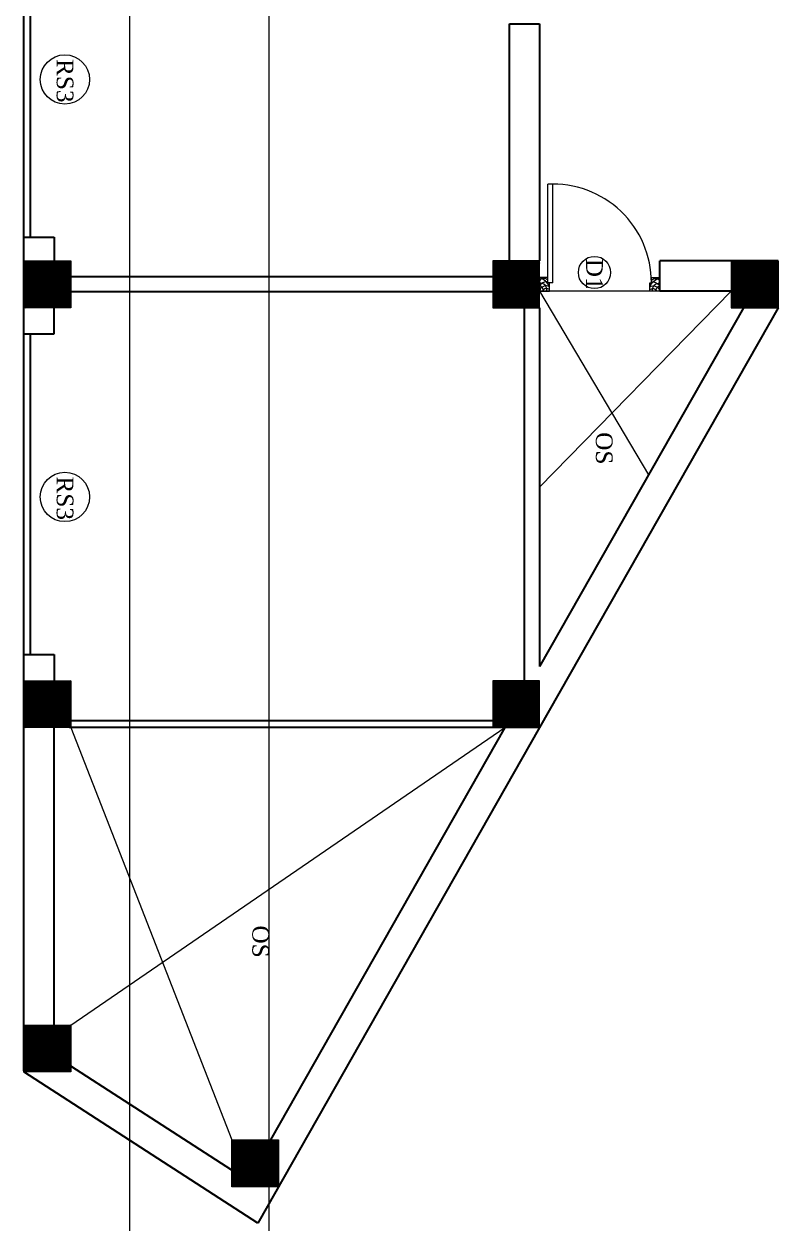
# Model space of a CAD drawing. Header units: inches. Extents: x 4069 to 291496, y -47643 to 12535.
# Drawn here: x 145480.4 to 145706.1, y -21254.3 to -20895.6 of the extents above; entities that cross this region are included whole.
import ezdxf

# ---------------------------------------------------------------- set-up
doc = ezdxf.new("R2010")
doc.units = ezdxf.units.IN
doc.header["$LTSCALE"] = 5
doc.header["$MEASUREMENT"] = 0
doc.layers.add('A-WALL', color=7, linetype='Continuous', lineweight=9)
doc.layers.add('DOOR', color=62, linetype='Continuous', lineweight=0)
doc.layers.add('TEXT', color=6, linetype='Continuous')
doc.layers.add('WALL', color=7, linetype='Continuous')
doc.styles.add('ordinary', font='times.ttf')

# ---------------------------------------------------------------- blocks, each defined once
blk = doc.blocks.new('A$C27B36B59')
at = {"layer": 'DOOR'}
for p, q in [((0, 4), (0, 0)), ((2.5, 4), (0, 4)), ((2.5, 2.5), (2.5, 4)), ((0, 0), (3, 0)), ((3, 2.5), (2.5, 2.5)), ((3, 0), (3, 2.5))]:
    blk.add_line(p, q, dxfattribs=at)
for centre, radius, start, end in [((-1.4, -0.54), 4.75, 22.1411, 72.838), ((1.34, 2.09), 1.64, 45.138, 144.8948), ((2.21, 0.3), 2.49, 83.3149, 152.658), ((0.13, 0.37), 2.05, 349.4875, 93.6805), ((1.96, -0.47), 2.01, 58.7447, 166.495), ((-0.06, 0.32), 1.13, 343.542, 86.947), ((2.08, -0.4), 1.17, 38.2816, 160.1519)]:
    blk.add_arc(centre, radius, start, end, dxfattribs=at)
blk = doc.blocks.new('D2')
at = {"layer": 'DOOR'}
for p, q in [((74473.95, 24047.59), (74473.95, 24018.09)), ((74473.95, 24047.59), (74475.45, 24047.59)), ((74475.45, 24047.59), (74475.45, 24018.13))]:
    blk.add_line(p, q, dxfattribs=at)
blk.add_arc((74473.95, 24047.59), 29.5, 180, 272.9146, dxfattribs=at)
at = {"layer": 'DOOR', "xscale": -1, "rotation": 180}
blk.add_blockref('A$C27B36B59', (74441.95, 24050.09), dxfattribs=at)
at = {"layer": 'DOOR', "rotation": 180}
blk.add_blockref('A$C27B36B59', (74477.95, 24050.09), dxfattribs=at)

msp = doc.modelspace()

# ---------------------------------------------------------------- hatches: boundary and pattern name
at = {"layer": 'A-WALL', "ltscale": 5}
h = msp.add_hatch(dxfattribs=at)
h.set_pattern_fill('ANSI31', color=256, angle=270)
h.set_pattern_definition([(315, (143990.69162, 3565.2171), (0.08838834765, 0.08838834765), [])])
h.paths.add_polyline_path([(145494.41276, -20966.48203), (145480.41276, -20966.48203), (145480.41276, -20980.48203), (145494.41276, -20980.48203)])
h = msp.add_hatch(dxfattribs=at)
h.set_pattern_fill('ANSI31', color=256, angle=270)
h.set_pattern_definition([(315, (143981.97395, 3455.59599), (0.08838834765, 0.08838834765), [])])
h.paths.add_polyline_path([(145620.69509, -20966.48203), (145620.69509, -20980.48203), (145634.69509, -20980.48203), (145634.69509, -20966.48203)])
h = msp.add_hatch(dxfattribs=at)
h.set_pattern_fill('ANSI31', color=256, angle=270)
h.set_pattern_definition([(315, (144053.35734, 3455.59599), (0.08838834765, 0.08838834765), [])])
h.paths.add_polyline_path([(145692.07848, -20966.48203), (145692.07848, -20980.48203), (145706.07848, -20980.48203), (145706.07848, -20966.48203)])
h = msp.add_hatch(dxfattribs=at)
h.set_pattern_fill('ANSI31', color=256, angle=270)
h.set_pattern_definition([(315, (143990.69162, 3439.65031), (0.08838834765, 0.08838834765), [])])
h.paths.add_polyline_path([(145494.41276, -21092.04882), (145480.41276, -21092.04882), (145480.41276, -21106.04882), (145494.41276, -21106.04882)])
h = msp.add_hatch(dxfattribs=at)
h.set_pattern_fill('ANSI31', color=256, angle=270)
h.set_pattern_definition([(315, (143981.97395, 3439.65031), (0.08838834765, 0.08838834765), [])])
h.paths.add_polyline_path([(145620.69509, -21106.04882), (145634.69509, -21106.04882), (145634.69509, -21092.04882), (145620.69509, -21092.04882)])
h = msp.add_hatch(dxfattribs=at)
h.set_pattern_fill('ANSI31', color=256, angle=270)
h.set_pattern_definition([(315, (143990.69162, 3336.64104), (0.08838834765, 0.08838834765), [])])
h.paths.add_polyline_path([(145494.41276, -21195.05809), (145480.41276, -21195.05809), (145480.41276, -21209.05809), (145494.41276, -21209.05809)])
h = msp.add_hatch(dxfattribs=at)
h.set_pattern_fill('ANSI31', color=256, angle=270)
h.set_pattern_definition([(315, (144052.87109, 3302.26367), (0.08838834765, 0.08838834765), [])])
h.paths.add_polyline_path([(145556.59223, -21229.43547), (145542.59223, -21229.43547), (145542.59223, -21243.43547), (145556.59223, -21243.43547)])

# ---------------------------------------------------------------- linework, layer by layer
at = {"layer": 'A-WALL', "lineweight": 30}
for p, q in [((145480.41276, -21208.735), (145480.41276, -20841.93938)), ((145482.41276, -20959.3766), (145482.41276, -20863.3766)), ((145625.69509, -20966.48203), (145625.69509, -20895.59577)), ((145625.69509, -20895.59577), (145634.69509, -20895.59577)), ((145634.69509, -20895.59577), (145634.69509, -20966.48203)), ((145480.41276, -20959.3766), (145489.41276, -20959.3766)), ((145489.41276, -20959.3766), (145489.41276, -20966.48203)), ((145706.07848, -20966.48203), (145670.69509, -20966.48203)), ((145670.69509, -20975.48203), (145670.69509, -20966.48203)), ((145706.07848, -20980.48203), (145706.07848, -20966.48203)), ((145620.69509, -20971.23203), (145494.41276, -20971.23203)), ((145620.69509, -20975.73203), (145494.41276, -20975.73203)), ((145692.07848, -20975.48203), (145670.69509, -20975.48203)), ((145489.41276, -20988.26543), (145489.41276, -20980.48203)), ((145630.19509, -21092.04882), (145630.19509, -20980.48203)), ((145706.07848, -20980.48203), (145634.69509, -21106.04882)), ((145695.72582, -20980.48203), (145634.69509, -21087.838)), ((145634.69509, -20980.48203), (145634.69509, -21087.838)), ((145480.41276, -20988.26543), (145489.41276, -20988.26543)), ((145482.41276, -21084.26543), (145482.41276, -20988.26543)), ((145480.41276, -21084.26543), (145489.41276, -21084.26543)), ((145489.41276, -21084.26543), (145489.41276, -21092.04882)), ((145620.69509, -21104.04882), (145493.91276, -21104.04882)), ((145489.41276, -21195.05809), (145489.41276, -21106.04882)), ((145620.69509, -21106.04882), (145493.91276, -21106.04882)), ((145634.69509, -21106.04882), (145550.41887, -21254.29471)), ((145624.34243, -21106.04882), (145554.19842, -21229.43547)), ((145550.41887, -21254.29471), (145480.41276, -21209.05809)), ((145542.59223, -21238.5218), (145494.41276, -21207.38914))]:
    msp.add_line(p, q, dxfattribs=at)
at = {"layer": 'A-WALL', "ltscale": 5}
for p, q in [((145670.69509, -20975.48203), (145634.69509, -20975.48203)), ((145634.69509, -20975.48203), (145667.33052, -21030.43073)), ((145692.07848, -20975.48203), (145634.69509, -21034.16002)), ((145482.41276, -21084.26543), (145482.41276, -20988.26543)), ((145494.41276, -21195.05809), (145624.34243, -21106.04882)), ((145494.41276, -21106.04882), (145542.59223, -21229.43547))]:
    msp.add_line(p, q, dxfattribs=at)
for p in [(145512.0521, -23123.42402), (145553.78352, -23113.86569)]:
    msp.add_xline(p, (0, 1), dxfattribs=at)
for points in [[(145494.41276, -20966.48203), (145494.41276, -20980.48203), (145480.41276, -20980.48203), (145480.41276, -20966.48203)], [(145620.69509, -20966.48203), (145620.69509, -20980.48203), (145634.69509, -20980.48203), (145634.69509, -20966.48203)], [(145692.07848, -20966.48203), (145692.07848, -20980.48203), (145706.07848, -20980.48203), (145706.07848, -20966.48203)], [(145494.41276, -21092.04882), (145494.41276, -21106.04882), (145480.41276, -21106.04882), (145480.41276, -21092.04882)], [(145620.69509, -21092.04882), (145620.69509, -21106.04882), (145634.69509, -21106.04882), (145634.69509, -21092.04882)], [(145494.41276, -21195.05809), (145494.41276, -21209.05809), (145480.41276, -21209.05809), (145480.41276, -21195.05809)], [(145556.59223, -21229.43547), (145556.59223, -21243.43547), (145542.59223, -21243.43547), (145542.59223, -21229.43547)]]:
    msp.add_lwpolyline(points, close=True, dxfattribs=at)
for centre, radius in [((145492.65709, -20912.19595), 7.38406), ((145651.14269, -20969.94846), 4.82435), ((145492.65709, -21037.08477), 7.38406)]:
    msp.add_circle(centre, radius, dxfattribs=at)

# ---------------------------------------------------------------- block references
at = {"layer": 'WALL', "color": 2, "linetype": 'ByBlock', "rotation": 180}
msp.add_blockref('D2', (220112.64631, 3074.60588), dxfattribs=at)

# ---------------------------------------------------------------- texts
at = {"layer": 'TEXT', "style": 'ordinary'}
for s, p in [('RS3', (145490.21296, -20906.07843)), ('D1', (145648.6481, -20965.82445)), ('OS', (145651.58382, -21017.71767)), ('RS3', (145490.21296, -21030.96725)), ('OS', (145548.75316, -21165.27036))]:
    msp.add_text(s, height=5, rotation=270, dxfattribs=at).set_placement(p)

doc.saveas('drawing.dxf')
